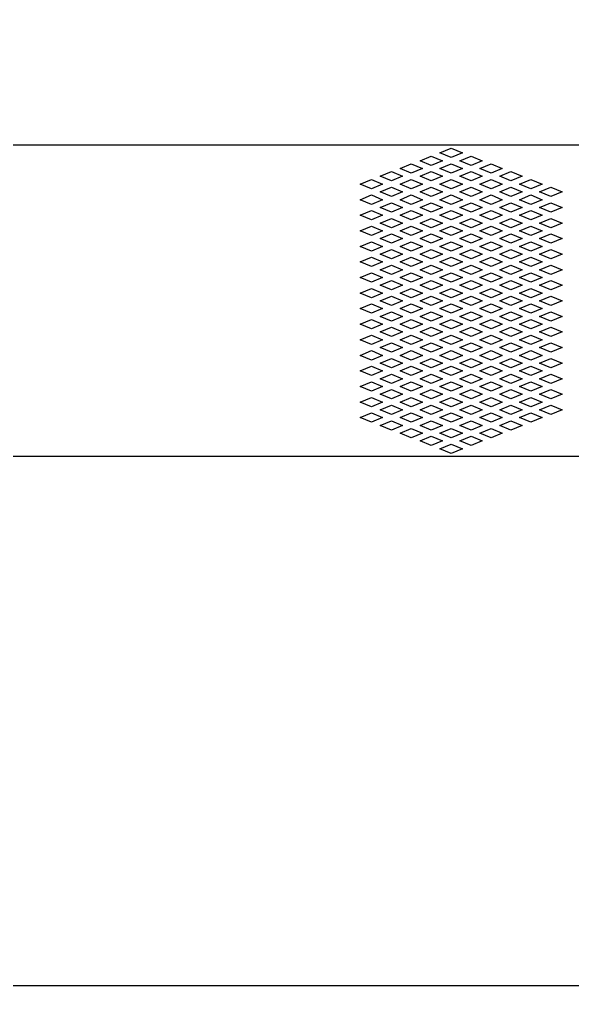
# Model space of a CAD drawing. Header units: inches. Extents: x -271009 to 5700, y -37000 to 38138.
# Drawn here: x -119430 to -117629, y 8628 to 11828 of the extents above; entities that cross this region are included whole.
import ezdxf

# ---------------------------------------------------------------- set-up
doc = ezdxf.new("R2010")
doc.units = ezdxf.units.IN
doc.header["$MEASUREMENT"] = 0

msp = doc.modelspace()

# ---------------------------------------------------------------- linework, layer by layer
for p, q in [((-116714.9, 11418.8), (-119671.3, 11418.8)), ((-118060.3, 11393.4), (-118023.8, 11408.6)), ((-118023.8, 11408.6), (-117987.2, 11393.4)), ((-118125.3, 11368), (-118088.7, 11383.2)), ((-118088.7, 11352.8), (-118125.3, 11368)), ((-118088.7, 11383.2), (-118052.2, 11368)), ((-118052.2, 11368), (-118088.7, 11352.8)), ((-118023.8, 11378.2), (-118060.3, 11393.4)), ((-117987.2, 11393.4), (-118023.8, 11378.2)), ((-117995.4, 11368), (-117958.8, 11383.2)), ((-117958.8, 11352.8), (-117995.4, 11368)), ((-117958.8, 11383.2), (-117922.3, 11368)), ((-117922.3, 11368), (-117958.8, 11352.8)), ((-118255.2, 11317.3), (-118218.7, 11332.5)), ((-118218.7, 11332.5), (-118182.1, 11317.3)), ((-118190.2, 11342.6), (-118153.7, 11357.9)), ((-118153.7, 11327.4), (-118190.2, 11342.6)), ((-118153.7, 11357.9), (-118117.2, 11342.6)), ((-118117.2, 11342.6), (-118153.7, 11327.4)), ((-118125.3, 11317.3), (-118088.7, 11332.5)), ((-118088.7, 11332.5), (-118052.2, 11317.3)), ((-118060.3, 11342.6), (-118023.8, 11357.9)), ((-118023.8, 11327.4), (-118060.3, 11342.6)), ((-118023.8, 11357.9), (-117987.2, 11342.6)), ((-117987.2, 11342.6), (-118023.8, 11327.4)), ((-117995.4, 11317.3), (-117958.8, 11332.5)), ((-117958.8, 11332.5), (-117922.3, 11317.3)), ((-117930.4, 11342.6), (-117893.9, 11357.9)), ((-117893.9, 11327.4), (-117930.4, 11342.6)), ((-117893.9, 11357.9), (-117857.3, 11342.6)), ((-117857.3, 11342.6), (-117893.9, 11327.4)), ((-117865.4, 11317.3), (-117828.9, 11332.5)), ((-117828.9, 11332.5), (-117792.4, 11317.3)), ((-118320.2, 11291.9), (-118283.6, 11307.1)), ((-118283.6, 11307.1), (-118247.1, 11291.9)), ((-118218.7, 11302), (-118255.2, 11317.3)), ((-118182.1, 11317.3), (-118218.7, 11302)), ((-118190.2, 11291.9), (-118153.7, 11307.1)), ((-118153.7, 11307.1), (-118117.2, 11291.9)), ((-118088.7, 11302), (-118125.3, 11317.3)), ((-118052.2, 11317.3), (-118088.7, 11302)), ((-118060.3, 11291.9), (-118023.8, 11307.1)), ((-118023.8, 11307.1), (-117987.2, 11291.9)), ((-117958.8, 11302), (-117995.4, 11317.3)), ((-117922.3, 11317.3), (-117958.8, 11302)), ((-117930.4, 11291.9), (-117893.9, 11307.1)), ((-117893.9, 11307.1), (-117857.3, 11291.9)), ((-117828.9, 11302), (-117865.4, 11317.3)), ((-117792.4, 11317.3), (-117828.9, 11302)), ((-117800.5, 11291.9), (-117763.9, 11307.1)), ((-117763.9, 11307.1), (-117727.4, 11291.9)), ((-118283.6, 11276.7), (-118320.2, 11291.9)), ((-118247.1, 11291.9), (-118283.6, 11276.7)), ((-118255.2, 11266.5), (-118218.7, 11281.7)), ((-118218.7, 11251.3), (-118255.2, 11266.5)), ((-118218.7, 11281.7), (-118182.1, 11266.5)), ((-118182.1, 11266.5), (-118218.7, 11251.3)), ((-118153.7, 11276.7), (-118190.2, 11291.9)), ((-118117.2, 11291.9), (-118153.7, 11276.7)), ((-118125.3, 11266.5), (-118088.7, 11281.7)), ((-118088.7, 11251.3), (-118125.3, 11266.5)), ((-118088.7, 11281.7), (-118052.2, 11266.5)), ((-118052.2, 11266.5), (-118088.7, 11251.3)), ((-118023.8, 11276.7), (-118060.3, 11291.9)), ((-117987.2, 11291.9), (-118023.8, 11276.7)), ((-117995.4, 11266.5), (-117958.8, 11281.7)), ((-117958.8, 11251.3), (-117995.4, 11266.5)), ((-117958.8, 11281.7), (-117922.3, 11266.5)), ((-117922.3, 11266.5), (-117958.8, 11251.3)), ((-117893.9, 11276.7), (-117930.4, 11291.9)), ((-117857.3, 11291.9), (-117893.9, 11276.7)), ((-117865.4, 11266.5), (-117828.9, 11281.7)), ((-117828.9, 11251.3), (-117865.4, 11266.5)), ((-117828.9, 11281.7), (-117792.4, 11266.5)), ((-117792.4, 11266.5), (-117828.9, 11251.3)), ((-117763.9, 11276.7), (-117800.5, 11291.9)), ((-117727.4, 11291.9), (-117763.9, 11276.7)), ((-117735.5, 11266.5), (-117699, 11281.7)), ((-117699, 11251.3), (-117735.5, 11266.5)), ((-117699, 11281.7), (-117662.4, 11266.5)), ((-117662.4, 11266.5), (-117699, 11251.3)), ((-118320.2, 11241.1), (-118283.6, 11256.4)), ((-118283.6, 11225.9), (-118320.2, 11241.1)), ((-118283.6, 11256.4), (-118247.1, 11241.1)), ((-118247.1, 11241.1), (-118283.6, 11225.9)), ((-118190.2, 11241.1), (-118153.7, 11256.4)), ((-118153.7, 11225.9), (-118190.2, 11241.1)), ((-118153.7, 11256.4), (-118117.2, 11241.1)), ((-118117.2, 11241.1), (-118153.7, 11225.9)), ((-118060.3, 11241.1), (-118023.8, 11256.4)), ((-118023.8, 11225.9), (-118060.3, 11241.1)), ((-118023.8, 11256.4), (-117987.2, 11241.1)), ((-117987.2, 11241.1), (-118023.8, 11225.9)), ((-117930.4, 11241.1), (-117893.9, 11256.4)), ((-117893.9, 11225.9), (-117930.4, 11241.1)), ((-117893.9, 11256.4), (-117857.3, 11241.1)), ((-117857.3, 11241.1), (-117893.9, 11225.9)), ((-117800.5, 11241.1), (-117763.9, 11256.4)), ((-117763.9, 11225.9), (-117800.5, 11241.1)), ((-117763.9, 11256.4), (-117727.4, 11241.1)), ((-117727.4, 11241.1), (-117763.9, 11225.9)), ((-118320.2, 11190.4), (-118283.6, 11205.6)), ((-118283.6, 11205.6), (-118247.1, 11190.4)), ((-118255.2, 11215.8), (-118218.7, 11231)), ((-118218.7, 11200.5), (-118255.2, 11215.8)), ((-118218.7, 11231), (-118182.1, 11215.8)), ((-118182.1, 11215.8), (-118218.7, 11200.5)), ((-118190.2, 11190.4), (-118153.7, 11205.6)), ((-118153.7, 11205.6), (-118117.2, 11190.4)), ((-118125.3, 11215.8), (-118088.7, 11231)), ((-118088.7, 11200.5), (-118125.3, 11215.8)), ((-118088.7, 11231), (-118052.2, 11215.8)), ((-118052.2, 11215.8), (-118088.7, 11200.5)), ((-118060.3, 11190.4), (-118023.8, 11205.6)), ((-118023.8, 11205.6), (-117987.2, 11190.4)), ((-117995.4, 11215.8), (-117958.8, 11231)), ((-117958.8, 11200.5), (-117995.4, 11215.8)), ((-117958.8, 11231), (-117922.3, 11215.8)), ((-117922.3, 11215.8), (-117958.8, 11200.5)), ((-117930.4, 11190.4), (-117893.9, 11205.6)), ((-117893.9, 11205.6), (-117857.3, 11190.4)), ((-117865.4, 11215.8), (-117828.9, 11231)), ((-117828.9, 11200.5), (-117865.4, 11215.8)), ((-117828.9, 11231), (-117792.4, 11215.8)), ((-117792.4, 11215.8), (-117828.9, 11200.5)), ((-117800.5, 11190.4), (-117763.9, 11205.6)), ((-117763.9, 11205.6), (-117727.4, 11190.4)), ((-117735.5, 11215.8), (-117699, 11231)), ((-117699, 11200.5), (-117735.5, 11215.8)), ((-117699, 11231), (-117662.4, 11215.8)), ((-117662.4, 11215.8), (-117699, 11200.5)), ((-118283.6, 11175.2), (-118320.2, 11190.4)), ((-118247.1, 11190.4), (-118283.6, 11175.2)), ((-118255.2, 11165), (-118218.7, 11180.2)), ((-118218.7, 11180.2), (-118182.1, 11165)), ((-118153.7, 11175.2), (-118190.2, 11190.4)), ((-118117.2, 11190.4), (-118153.7, 11175.2)), ((-118125.3, 11165), (-118088.7, 11180.2)), ((-118088.7, 11180.2), (-118052.2, 11165)), ((-118023.8, 11175.2), (-118060.3, 11190.4)), ((-117987.2, 11190.4), (-118023.8, 11175.2)), ((-117995.4, 11165), (-117958.8, 11180.2)), ((-117958.8, 11180.2), (-117922.3, 11165)), ((-117893.9, 11175.2), (-117930.4, 11190.4)), ((-117857.3, 11190.4), (-117893.9, 11175.2)), ((-117865.4, 11165), (-117828.9, 11180.2)), ((-117828.9, 11180.2), (-117792.4, 11165)), ((-117763.9, 11175.2), (-117800.5, 11190.4)), ((-117727.4, 11190.4), (-117763.9, 11175.2)), ((-117735.5, 11165), (-117699, 11180.2)), ((-117699, 11180.2), (-117662.4, 11165)), ((-118320.2, 11139.6), (-118283.6, 11154.9)), ((-118283.6, 11124.4), (-118320.2, 11139.6)), ((-118283.6, 11154.9), (-118247.1, 11139.6)), ((-118247.1, 11139.6), (-118283.6, 11124.4)), ((-118218.7, 11149.8), (-118255.2, 11165)), ((-118182.1, 11165), (-118218.7, 11149.8)), ((-118190.2, 11139.6), (-118153.7, 11154.9)), ((-118153.7, 11124.4), (-118190.2, 11139.6)), ((-118153.7, 11154.9), (-118117.2, 11139.6)), ((-118117.2, 11139.6), (-118153.7, 11124.4)), ((-118088.7, 11149.8), (-118125.3, 11165)), ((-118052.2, 11165), (-118088.7, 11149.8)), ((-118060.3, 11139.6), (-118023.8, 11154.9)), ((-118023.8, 11124.4), (-118060.3, 11139.6)), ((-118023.8, 11154.9), (-117987.2, 11139.6)), ((-117987.2, 11139.6), (-118023.8, 11124.4)), ((-117958.8, 11149.8), (-117995.4, 11165)), ((-117922.3, 11165), (-117958.8, 11149.8)), ((-117930.4, 11139.6), (-117893.9, 11154.9)), ((-117893.9, 11124.4), (-117930.4, 11139.6)), ((-117893.9, 11154.9), (-117857.3, 11139.6)), ((-117857.3, 11139.6), (-117893.9, 11124.4)), ((-117828.9, 11149.8), (-117865.4, 11165)), ((-117792.4, 11165), (-117828.9, 11149.8)), ((-117800.5, 11139.6), (-117763.9, 11154.9)), ((-117763.9, 11124.4), (-117800.5, 11139.6)), ((-117763.9, 11154.9), (-117727.4, 11139.6)), ((-117727.4, 11139.6), (-117763.9, 11124.4)), ((-117699, 11149.8), (-117735.5, 11165)), ((-117662.4, 11165), (-117699, 11149.8)), ((-118255.2, 11114.3), (-118218.7, 11129.5)), ((-118218.7, 11099), (-118255.2, 11114.3)), ((-118218.7, 11129.5), (-118182.1, 11114.3)), ((-118182.1, 11114.3), (-118218.7, 11099)), ((-118125.3, 11114.3), (-118088.7, 11129.5)), ((-118088.7, 11099), (-118125.3, 11114.3)), ((-118088.7, 11129.5), (-118052.2, 11114.3)), ((-118052.2, 11114.3), (-118088.7, 11099)), ((-117995.4, 11114.3), (-117958.8, 11129.5)), ((-117958.8, 11099), (-117995.4, 11114.3)), ((-117958.8, 11129.5), (-117922.3, 11114.3)), ((-117922.3, 11114.3), (-117958.8, 11099)), ((-117865.4, 11114.3), (-117828.9, 11129.5)), ((-117828.9, 11099), (-117865.4, 11114.3)), ((-117828.9, 11129.5), (-117792.4, 11114.3)), ((-117792.4, 11114.3), (-117828.9, 11099)), ((-117735.5, 11114.3), (-117699, 11129.5)), ((-117699, 11099), (-117735.5, 11114.3)), ((-117699, 11129.5), (-117662.4, 11114.3)), ((-117662.4, 11114.3), (-117699, 11099)), ((-118320.2, 11088.9), (-118283.6, 11104.1)), ((-118283.6, 11073.7), (-118320.2, 11088.9)), ((-118283.6, 11104.1), (-118247.1, 11088.9)), ((-118247.1, 11088.9), (-118283.6, 11073.7)), ((-118255.2, 11063.5), (-118218.7, 11078.7)), ((-118218.7, 11078.7), (-118182.1, 11063.5)), ((-118190.2, 11088.9), (-118153.7, 11104.1)), ((-118153.7, 11073.7), (-118190.2, 11088.9)), ((-118153.7, 11104.1), (-118117.2, 11088.9)), ((-118117.2, 11088.9), (-118153.7, 11073.7)), ((-118125.3, 11063.5), (-118088.7, 11078.7)), ((-118088.7, 11078.7), (-118052.2, 11063.5)), ((-118060.3, 11088.9), (-118023.8, 11104.1)), ((-118023.8, 11073.7), (-118060.3, 11088.9)), ((-118023.8, 11104.1), (-117987.2, 11088.9)), ((-117987.2, 11088.9), (-118023.8, 11073.7)), ((-117995.4, 11063.5), (-117958.8, 11078.7)), ((-117958.8, 11078.7), (-117922.3, 11063.5)), ((-117930.4, 11088.9), (-117893.9, 11104.1)), ((-117893.9, 11073.7), (-117930.4, 11088.9)), ((-117893.9, 11104.1), (-117857.3, 11088.9)), ((-117857.3, 11088.9), (-117893.9, 11073.7)), ((-117865.4, 11063.5), (-117828.9, 11078.7)), ((-117828.9, 11078.7), (-117792.4, 11063.5)), ((-117800.5, 11088.9), (-117763.9, 11104.1)), ((-117763.9, 11073.7), (-117800.5, 11088.9)), ((-117763.9, 11104.1), (-117727.4, 11088.9)), ((-117727.4, 11088.9), (-117763.9, 11073.7)), ((-117735.5, 11063.5), (-117699, 11078.7)), ((-117699, 11078.7), (-117662.4, 11063.5)), ((-118320.2, 11038.1), (-118283.6, 11053.4)), ((-118283.6, 11053.4), (-118247.1, 11038.1)), ((-118218.7, 11048.3), (-118255.2, 11063.5)), ((-118182.1, 11063.5), (-118218.7, 11048.3)), ((-118190.2, 11038.1), (-118153.7, 11053.4)), ((-118153.7, 11053.4), (-118117.2, 11038.1)), ((-118088.7, 11048.3), (-118125.3, 11063.5)), ((-118052.2, 11063.5), (-118088.7, 11048.3)), ((-118060.3, 11038.1), (-118023.8, 11053.4)), ((-118023.8, 11053.4), (-117987.2, 11038.1)), ((-117958.8, 11048.3), (-117995.4, 11063.5)), ((-117922.3, 11063.5), (-117958.8, 11048.3)), ((-117930.4, 11038.1), (-117893.9, 11053.4)), ((-117893.9, 11053.4), (-117857.3, 11038.1)), ((-117828.9, 11048.3), (-117865.4, 11063.5)), ((-117792.4, 11063.5), (-117828.9, 11048.3)), ((-117800.5, 11038.1), (-117763.9, 11053.4)), ((-117763.9, 11053.4), (-117727.4, 11038.1)), ((-117699, 11048.3), (-117735.5, 11063.5)), ((-117662.4, 11063.5), (-117699, 11048.3)), ((-118283.6, 11022.9), (-118320.2, 11038.1)), ((-118247.1, 11038.1), (-118283.6, 11022.9)), ((-118255.2, 11012.8), (-118218.7, 11028)), ((-118218.7, 10997.5), (-118255.2, 11012.8)), ((-118218.7, 11028), (-118182.1, 11012.8)), ((-118182.1, 11012.8), (-118218.7, 10997.5)), ((-118153.7, 11022.9), (-118190.2, 11038.1)), ((-118117.2, 11038.1), (-118153.7, 11022.9)), ((-118125.3, 11012.8), (-118088.7, 11028)), ((-118088.7, 10997.5), (-118125.3, 11012.8)), ((-118088.7, 11028), (-118052.2, 11012.8)), ((-118052.2, 11012.8), (-118088.7, 10997.5)), ((-118023.8, 11022.9), (-118060.3, 11038.1)), ((-117987.2, 11038.1), (-118023.8, 11022.9)), ((-117995.4, 11012.8), (-117958.8, 11028)), ((-117958.8, 10997.5), (-117995.4, 11012.8)), ((-117958.8, 11028), (-117922.3, 11012.8)), ((-117922.3, 11012.8), (-117958.8, 10997.5)), ((-117893.9, 11022.9), (-117930.4, 11038.1)), ((-117857.3, 11038.1), (-117893.9, 11022.9)), ((-117865.4, 11012.8), (-117828.9, 11028)), ((-117828.9, 10997.5), (-117865.4, 11012.8)), ((-117828.9, 11028), (-117792.4, 11012.8)), ((-117792.4, 11012.8), (-117828.9, 10997.5)), ((-117763.9, 11022.9), (-117800.5, 11038.1)), ((-117727.4, 11038.1), (-117763.9, 11022.9)), ((-117735.5, 11012.8), (-117699, 11028)), ((-117699, 10997.5), (-117735.5, 11012.8)), ((-117699, 11028), (-117662.4, 11012.8)), ((-117662.4, 11012.8), (-117699, 10997.5)), ((-118320.2, 10987.4), (-118283.6, 11002.6)), ((-118283.6, 10972.2), (-118320.2, 10987.4)), ((-118283.6, 11002.6), (-118247.1, 10987.4)), ((-118247.1, 10987.4), (-118283.6, 10972.2)), ((-118190.2, 10987.4), (-118153.7, 11002.6)), ((-118153.7, 10972.2), (-118190.2, 10987.4)), ((-118153.7, 11002.6), (-118117.2, 10987.4)), ((-118117.2, 10987.4), (-118153.7, 10972.2)), ((-118060.3, 10987.4), (-118023.8, 11002.6)), ((-118023.8, 10972.2), (-118060.3, 10987.4)), ((-118023.8, 11002.6), (-117987.2, 10987.4)), ((-117987.2, 10987.4), (-118023.8, 10972.2)), ((-117930.4, 10987.4), (-117893.9, 11002.6)), ((-117893.9, 10972.2), (-117930.4, 10987.4)), ((-117893.9, 11002.6), (-117857.3, 10987.4)), ((-117857.3, 10987.4), (-117893.9, 10972.2)), ((-117800.5, 10987.4), (-117763.9, 11002.6)), ((-117763.9, 10972.2), (-117800.5, 10987.4)), ((-117763.9, 11002.6), (-117727.4, 10987.4)), ((-117727.4, 10987.4), (-117763.9, 10972.2)), ((-118320.2, 10936.6), (-118283.6, 10951.9)), ((-118283.6, 10951.9), (-118247.1, 10936.6)), ((-118255.2, 10962), (-118218.7, 10977.2)), ((-118218.7, 10946.8), (-118255.2, 10962)), ((-118218.7, 10977.2), (-118182.1, 10962)), ((-118182.1, 10962), (-118218.7, 10946.8)), ((-118190.2, 10936.6), (-118153.7, 10951.9)), ((-118153.7, 10951.9), (-118117.2, 10936.6)), ((-118125.3, 10962), (-118088.7, 10977.2)), ((-118088.7, 10946.8), (-118125.3, 10962)), ((-118088.7, 10977.2), (-118052.2, 10962)), ((-118052.2, 10962), (-118088.7, 10946.8)), ((-118060.3, 10936.6), (-118023.8, 10951.9)), ((-118023.8, 10951.9), (-117987.2, 10936.6)), ((-117995.4, 10962), (-117958.8, 10977.2)), ((-117958.8, 10946.8), (-117995.4, 10962)), ((-117958.8, 10977.2), (-117922.3, 10962)), ((-117922.3, 10962), (-117958.8, 10946.8)), ((-117930.4, 10936.6), (-117893.9, 10951.9)), ((-117893.9, 10951.9), (-117857.3, 10936.6)), ((-117865.4, 10962), (-117828.9, 10977.2)), ((-117828.9, 10946.8), (-117865.4, 10962)), ((-117828.9, 10977.2), (-117792.4, 10962)), ((-117792.4, 10962), (-117828.9, 10946.8)), ((-117800.5, 10936.6), (-117763.9, 10951.9)), ((-117763.9, 10951.9), (-117727.4, 10936.6)), ((-117735.5, 10962), (-117699, 10977.2)), ((-117699, 10946.8), (-117735.5, 10962)), ((-117699, 10977.2), (-117662.4, 10962)), ((-117662.4, 10962), (-117699, 10946.8)), ((-118283.6, 10921.4), (-118320.2, 10936.6)), ((-118247.1, 10936.6), (-118283.6, 10921.4)), ((-118255.2, 10911.3), (-118218.7, 10926.5)), ((-118218.7, 10926.5), (-118182.1, 10911.3)), ((-118153.7, 10921.4), (-118190.2, 10936.6)), ((-118117.2, 10936.6), (-118153.7, 10921.4)), ((-118125.3, 10911.3), (-118088.7, 10926.5)), ((-118088.7, 10926.5), (-118052.2, 10911.3)), ((-118023.8, 10921.4), (-118060.3, 10936.6)), ((-117987.2, 10936.6), (-118023.8, 10921.4)), ((-117995.4, 10911.3), (-117958.8, 10926.5)), ((-117958.8, 10926.5), (-117922.3, 10911.3)), ((-117893.9, 10921.4), (-117930.4, 10936.6)), ((-117857.3, 10936.6), (-117893.9, 10921.4)), ((-117865.4, 10911.3), (-117828.9, 10926.5)), ((-117828.9, 10926.5), (-117792.4, 10911.3)), ((-117763.9, 10921.4), (-117800.5, 10936.6)), ((-117727.4, 10936.6), (-117763.9, 10921.4)), ((-117735.5, 10911.3), (-117699, 10926.5)), ((-117699, 10926.5), (-117662.4, 10911.3)), ((-118320.2, 10885.9), (-118283.6, 10901.1)), ((-118283.6, 10870.7), (-118320.2, 10885.9)), ((-118283.6, 10901.1), (-118247.1, 10885.9)), ((-118247.1, 10885.9), (-118283.6, 10870.7)), ((-118218.7, 10896), (-118255.2, 10911.3)), ((-118182.1, 10911.3), (-118218.7, 10896)), ((-118190.2, 10885.9), (-118153.7, 10901.1)), ((-118153.7, 10870.7), (-118190.2, 10885.9)), ((-118153.7, 10901.1), (-118117.2, 10885.9)), ((-118117.2, 10885.9), (-118153.7, 10870.7)), ((-118088.7, 10896), (-118125.3, 10911.3)), ((-118052.2, 10911.3), (-118088.7, 10896)), ((-118060.3, 10885.9), (-118023.8, 10901.1)), ((-118023.8, 10870.7), (-118060.3, 10885.9)), ((-118023.8, 10901.1), (-117987.2, 10885.9)), ((-117987.2, 10885.9), (-118023.8, 10870.7)), ((-117958.8, 10896), (-117995.4, 10911.3)), ((-117922.3, 10911.3), (-117958.8, 10896)), ((-117930.4, 10885.9), (-117893.9, 10901.1)), ((-117893.9, 10870.7), (-117930.4, 10885.9)), ((-117893.9, 10901.1), (-117857.3, 10885.9)), ((-117857.3, 10885.9), (-117893.9, 10870.7)), ((-117828.9, 10896), (-117865.4, 10911.3)), ((-117792.4, 10911.3), (-117828.9, 10896)), ((-117800.5, 10885.9), (-117763.9, 10901.1)), ((-117763.9, 10870.7), (-117800.5, 10885.9)), ((-117763.9, 10901.1), (-117727.4, 10885.9)), ((-117727.4, 10885.9), (-117763.9, 10870.7)), ((-117699, 10896), (-117735.5, 10911.3)), ((-117662.4, 10911.3), (-117699, 10896)), ((-118320.2, 10835.1), (-118283.6, 10850.4)), ((-118283.6, 10850.4), (-118247.1, 10835.1)), ((-118255.2, 10860.5), (-118218.7, 10875.7)), ((-118218.7, 10845.3), (-118255.2, 10860.5)), ((-118218.7, 10875.7), (-118182.1, 10860.5)), ((-118182.1, 10860.5), (-118218.7, 10845.3)), ((-118190.2, 10835.1), (-118153.7, 10850.4)), ((-118153.7, 10850.4), (-118117.2, 10835.1)), ((-118125.3, 10860.5), (-118088.7, 10875.7)), ((-118088.7, 10845.3), (-118125.3, 10860.5)), ((-118088.7, 10875.7), (-118052.2, 10860.5)), ((-118052.2, 10860.5), (-118088.7, 10845.3)), ((-118060.3, 10835.1), (-118023.8, 10850.4)), ((-118023.8, 10850.4), (-117987.2, 10835.1)), ((-117995.4, 10860.5), (-117958.8, 10875.7)), ((-117958.8, 10845.3), (-117995.4, 10860.5)), ((-117958.8, 10875.7), (-117922.3, 10860.5)), ((-117922.3, 10860.5), (-117958.8, 10845.3)), ((-117930.4, 10835.1), (-117893.9, 10850.4)), ((-117893.9, 10850.4), (-117857.3, 10835.1)), ((-117865.4, 10860.5), (-117828.9, 10875.7)), ((-117828.9, 10845.3), (-117865.4, 10860.5)), ((-117828.9, 10875.7), (-117792.4, 10860.5)), ((-117792.4, 10860.5), (-117828.9, 10845.3)), ((-117800.5, 10835.1), (-117763.9, 10850.4)), ((-117763.9, 10850.4), (-117727.4, 10835.1)), ((-117735.5, 10860.5), (-117699, 10875.7)), ((-117699, 10845.3), (-117735.5, 10860.5)), ((-117699, 10875.7), (-117662.4, 10860.5)), ((-117662.4, 10860.5), (-117699, 10845.3)), ((-118283.6, 10819.9), (-118320.2, 10835.1)), ((-118247.1, 10835.1), (-118283.6, 10819.9)), ((-118255.2, 10809.8), (-118218.7, 10825)), ((-118218.7, 10825), (-118182.1, 10809.8)), ((-118153.7, 10819.9), (-118190.2, 10835.1)), ((-118117.2, 10835.1), (-118153.7, 10819.9)), ((-118125.3, 10809.8), (-118088.7, 10825)), ((-118088.7, 10825), (-118052.2, 10809.8)), ((-118023.8, 10819.9), (-118060.3, 10835.1)), ((-117987.2, 10835.1), (-118023.8, 10819.9)), ((-117995.4, 10809.8), (-117958.8, 10825)), ((-117958.8, 10825), (-117922.3, 10809.8)), ((-117893.9, 10819.9), (-117930.4, 10835.1)), ((-117857.3, 10835.1), (-117893.9, 10819.9)), ((-117865.4, 10809.8), (-117828.9, 10825)), ((-117828.9, 10825), (-117792.4, 10809.8)), ((-117763.9, 10819.9), (-117800.5, 10835.1)), ((-117727.4, 10835.1), (-117763.9, 10819.9)), ((-117735.5, 10809.8), (-117699, 10825)), ((-117699, 10825), (-117662.4, 10809.8)), ((-118320.2, 10784.4), (-118283.6, 10799.6)), ((-118283.6, 10799.6), (-118247.1, 10784.4)), ((-118218.7, 10794.5), (-118255.2, 10809.8)), ((-118182.1, 10809.8), (-118218.7, 10794.5)), ((-118190.2, 10784.4), (-118153.7, 10799.6)), ((-118153.7, 10799.6), (-118117.2, 10784.4)), ((-118088.7, 10794.5), (-118125.3, 10809.8)), ((-118052.2, 10809.8), (-118088.7, 10794.5)), ((-118060.3, 10784.4), (-118023.8, 10799.6)), ((-118023.8, 10799.6), (-117987.2, 10784.4)), ((-117958.8, 10794.5), (-117995.4, 10809.8)), ((-117922.3, 10809.8), (-117958.8, 10794.5)), ((-117930.4, 10784.4), (-117893.9, 10799.6)), ((-117893.9, 10799.6), (-117857.3, 10784.4)), ((-117828.9, 10794.5), (-117865.4, 10809.8)), ((-117792.4, 10809.8), (-117828.9, 10794.5)), ((-117800.5, 10784.4), (-117763.9, 10799.6)), ((-117763.9, 10799.6), (-117727.4, 10784.4)), ((-117699, 10794.5), (-117735.5, 10809.8)), ((-117662.4, 10809.8), (-117699, 10794.5)), ((-118283.6, 10769.2), (-118320.2, 10784.4)), ((-118247.1, 10784.4), (-118283.6, 10769.2)), ((-118255.2, 10759), (-118218.7, 10774.2)), ((-118218.7, 10743.8), (-118255.2, 10759)), ((-118218.7, 10774.2), (-118182.1, 10759)), ((-118182.1, 10759), (-118218.7, 10743.8)), ((-118153.7, 10769.2), (-118190.2, 10784.4)), ((-118117.2, 10784.4), (-118153.7, 10769.2)), ((-118125.3, 10759), (-118088.7, 10774.2)), ((-118088.7, 10743.8), (-118125.3, 10759)), ((-118088.7, 10774.2), (-118052.2, 10759)), ((-118052.2, 10759), (-118088.7, 10743.8)), ((-118023.8, 10769.2), (-118060.3, 10784.4)), ((-117987.2, 10784.4), (-118023.8, 10769.2)), ((-117995.4, 10759), (-117958.8, 10774.2)), ((-117958.8, 10743.8), (-117995.4, 10759)), ((-117958.8, 10774.2), (-117922.3, 10759)), ((-117922.3, 10759), (-117958.8, 10743.8)), ((-117893.9, 10769.2), (-117930.4, 10784.4)), ((-117857.3, 10784.4), (-117893.9, 10769.2)), ((-117865.4, 10759), (-117828.9, 10774.2)), ((-117828.9, 10743.8), (-117865.4, 10759)), ((-117828.9, 10774.2), (-117792.4, 10759)), ((-117792.4, 10759), (-117828.9, 10743.8)), ((-117763.9, 10769.2), (-117800.5, 10784.4)), ((-117727.4, 10784.4), (-117763.9, 10769.2)), ((-117735.5, 10759), (-117699, 10774.2)), ((-117699, 10743.8), (-117735.5, 10759)), ((-117699, 10774.2), (-117662.4, 10759)), ((-117662.4, 10759), (-117699, 10743.8)), ((-118320.2, 10733.6), (-118283.6, 10748.9)), ((-118283.6, 10718.4), (-118320.2, 10733.6)), ((-118283.6, 10748.9), (-118247.1, 10733.6)), ((-118247.1, 10733.6), (-118283.6, 10718.4)), ((-118255.2, 10708.3), (-118218.7, 10723.5)), ((-118218.7, 10723.5), (-118182.1, 10708.3)), ((-118190.2, 10733.6), (-118153.7, 10748.9)), ((-118153.7, 10718.4), (-118190.2, 10733.6)), ((-118153.7, 10748.9), (-118117.2, 10733.6)), ((-118117.2, 10733.6), (-118153.7, 10718.4)), ((-118125.3, 10708.3), (-118088.7, 10723.5)), ((-118088.7, 10723.5), (-118052.2, 10708.3)), ((-118060.3, 10733.6), (-118023.8, 10748.9)), ((-118023.8, 10718.4), (-118060.3, 10733.6)), ((-118023.8, 10748.9), (-117987.2, 10733.6)), ((-117987.2, 10733.6), (-118023.8, 10718.4)), ((-117995.4, 10708.3), (-117958.8, 10723.5)), ((-117958.8, 10723.5), (-117922.3, 10708.3)), ((-117930.4, 10733.6), (-117893.9, 10748.9)), ((-117893.9, 10718.4), (-117930.4, 10733.6)), ((-117893.9, 10748.9), (-117857.3, 10733.6)), ((-117857.3, 10733.6), (-117893.9, 10718.4)), ((-117865.4, 10708.3), (-117828.9, 10723.5)), ((-117828.9, 10723.5), (-117792.4, 10708.3)), ((-117800.5, 10733.6), (-117763.9, 10748.9)), ((-117763.9, 10718.4), (-117800.5, 10733.6)), ((-117763.9, 10748.9), (-117727.4, 10733.6)), ((-117727.4, 10733.6), (-117763.9, 10718.4)), ((-117735.5, 10708.3), (-117699, 10723.5)), ((-117699, 10723.5), (-117662.4, 10708.3)), ((-118320.2, 10682.9), (-118283.6, 10698.1)), ((-118283.6, 10698.1), (-118247.1, 10682.9)), ((-118218.7, 10693), (-118255.2, 10708.3)), ((-118182.1, 10708.3), (-118218.7, 10693)), ((-118190.2, 10682.9), (-118153.7, 10698.1)), ((-118153.7, 10698.1), (-118117.2, 10682.9)), ((-118088.7, 10693), (-118125.3, 10708.3)), ((-118052.2, 10708.3), (-118088.7, 10693)), ((-118060.3, 10682.9), (-118023.8, 10698.1)), ((-118023.8, 10698.1), (-117987.2, 10682.9)), ((-117958.8, 10693), (-117995.4, 10708.3)), ((-117922.3, 10708.3), (-117958.8, 10693)), ((-117930.4, 10682.9), (-117893.9, 10698.1)), ((-117893.9, 10698.1), (-117857.3, 10682.9)), ((-117828.9, 10693), (-117865.4, 10708.3)), ((-117792.4, 10708.3), (-117828.9, 10693)), ((-117800.5, 10682.9), (-117763.9, 10698.1)), ((-117763.9, 10698.1), (-117727.4, 10682.9)), ((-117699, 10693), (-117735.5, 10708.3)), ((-117662.4, 10708.3), (-117699, 10693)), ((-118283.6, 10667.7), (-118320.2, 10682.9)), ((-118247.1, 10682.9), (-118283.6, 10667.7)), ((-118255.2, 10657.5), (-118218.7, 10672.7)), ((-118218.7, 10672.7), (-118182.1, 10657.5)), ((-118153.7, 10667.7), (-118190.2, 10682.9)), ((-118117.2, 10682.9), (-118153.7, 10667.7)), ((-118125.3, 10657.5), (-118088.7, 10672.7)), ((-118088.7, 10672.7), (-118052.2, 10657.5)), ((-118023.8, 10667.7), (-118060.3, 10682.9)), ((-117987.2, 10682.9), (-118023.8, 10667.7)), ((-117995.4, 10657.5), (-117958.8, 10672.7)), ((-117958.8, 10672.7), (-117922.3, 10657.5)), ((-117893.9, 10667.7), (-117930.4, 10682.9)), ((-117857.3, 10682.9), (-117893.9, 10667.7)), ((-117865.4, 10657.5), (-117828.9, 10672.7)), ((-117828.9, 10672.7), (-117792.4, 10657.5)), ((-117763.9, 10667.7), (-117800.5, 10682.9)), ((-117727.4, 10682.9), (-117763.9, 10667.7)), ((-117735.5, 10657.5), (-117699, 10672.7)), ((-117699, 10672.7), (-117662.4, 10657.5)), ((-118320.2, 10632.1), (-118283.6, 10647.4)), ((-118283.6, 10616.9), (-118320.2, 10632.1)), ((-118283.6, 10647.4), (-118247.1, 10632.1)), ((-118247.1, 10632.1), (-118283.6, 10616.9)), ((-118218.7, 10642.3), (-118255.2, 10657.5)), ((-118182.1, 10657.5), (-118218.7, 10642.3)), ((-118190.2, 10632.1), (-118153.7, 10647.4)), ((-118153.7, 10616.9), (-118190.2, 10632.1)), ((-118153.7, 10647.4), (-118117.2, 10632.1)), ((-118117.2, 10632.1), (-118153.7, 10616.9)), ((-118088.7, 10642.3), (-118125.3, 10657.5)), ((-118052.2, 10657.5), (-118088.7, 10642.3)), ((-118060.3, 10632.1), (-118023.8, 10647.4)), ((-118023.8, 10616.9), (-118060.3, 10632.1)), ((-118023.8, 10647.4), (-117987.2, 10632.1)), ((-117987.2, 10632.1), (-118023.8, 10616.9)), ((-117958.8, 10642.3), (-117995.4, 10657.5)), ((-117922.3, 10657.5), (-117958.8, 10642.3)), ((-117930.4, 10632.1), (-117893.9, 10647.4)), ((-117893.9, 10616.9), (-117930.4, 10632.1)), ((-117893.9, 10647.4), (-117857.3, 10632.1)), ((-117857.3, 10632.1), (-117893.9, 10616.9)), ((-117828.9, 10642.3), (-117865.4, 10657.5)), ((-117792.4, 10657.5), (-117828.9, 10642.3)), ((-117800.5, 10632.1), (-117763.9, 10647.4)), ((-117763.9, 10616.9), (-117800.5, 10632.1)), ((-117763.9, 10647.4), (-117727.4, 10632.1)), ((-117727.4, 10632.1), (-117763.9, 10616.9)), ((-117699, 10642.3), (-117735.5, 10657.5)), ((-117662.4, 10657.5), (-117699, 10642.3)), ((-118320.2, 10581.4), (-118283.6, 10596.6)), ((-118283.6, 10596.6), (-118247.1, 10581.4)), ((-118255.2, 10606.8), (-118218.7, 10622)), ((-118218.7, 10591.5), (-118255.2, 10606.8)), ((-118218.7, 10622), (-118182.1, 10606.8)), ((-118182.1, 10606.8), (-118218.7, 10591.5)), ((-118190.2, 10581.4), (-118153.7, 10596.6)), ((-118153.7, 10596.6), (-118117.2, 10581.4)), ((-118125.3, 10606.8), (-118088.7, 10622)), ((-118088.7, 10591.5), (-118125.3, 10606.8)), ((-118088.7, 10622), (-118052.2, 10606.8)), ((-118052.2, 10606.8), (-118088.7, 10591.5)), ((-118060.3, 10581.4), (-118023.8, 10596.6)), ((-118023.8, 10596.6), (-117987.2, 10581.4)), ((-117995.4, 10606.8), (-117958.8, 10622)), ((-117958.8, 10591.5), (-117995.4, 10606.8)), ((-117958.8, 10622), (-117922.3, 10606.8)), ((-117922.3, 10606.8), (-117958.8, 10591.5)), ((-117930.4, 10581.4), (-117893.9, 10596.6)), ((-117893.9, 10596.6), (-117857.3, 10581.4)), ((-117865.4, 10606.8), (-117828.9, 10622)), ((-117828.9, 10591.5), (-117865.4, 10606.8)), ((-117828.9, 10622), (-117792.4, 10606.8)), ((-117792.4, 10606.8), (-117828.9, 10591.5)), ((-117800.5, 10581.4), (-117763.9, 10596.6)), ((-117763.9, 10596.6), (-117727.4, 10581.4)), ((-117735.5, 10606.8), (-117699, 10622)), ((-117699, 10591.5), (-117735.5, 10606.8)), ((-117699, 10622), (-117662.4, 10606.8)), ((-117662.4, 10606.8), (-117699, 10591.5)), ((-118283.6, 10566.2), (-118320.2, 10581.4)), ((-118247.1, 10581.4), (-118283.6, 10566.2)), ((-118255.2, 10556), (-118218.7, 10571.2)), ((-118218.7, 10571.2), (-118182.1, 10556)), ((-118153.7, 10566.2), (-118190.2, 10581.4)), ((-118117.2, 10581.4), (-118153.7, 10566.2)), ((-118125.3, 10556), (-118088.7, 10571.2)), ((-118088.7, 10571.2), (-118052.2, 10556)), ((-118023.8, 10566.2), (-118060.3, 10581.4)), ((-117987.2, 10581.4), (-118023.8, 10566.2)), ((-117995.4, 10556), (-117958.8, 10571.2)), ((-117958.8, 10571.2), (-117922.3, 10556)), ((-117893.9, 10566.2), (-117930.4, 10581.4)), ((-117857.3, 10581.4), (-117893.9, 10566.2)), ((-117865.4, 10556), (-117828.9, 10571.2)), ((-117828.9, 10571.2), (-117792.4, 10556)), ((-117763.9, 10566.2), (-117800.5, 10581.4)), ((-117727.4, 10581.4), (-117763.9, 10566.2)), ((-117735.5, 10556), (-117699, 10571.2)), ((-117699, 10571.2), (-117662.4, 10556)), ((-118320.2, 10530.6), (-118283.6, 10545.9)), ((-118283.6, 10515.4), (-118320.2, 10530.6)), ((-118283.6, 10545.9), (-118247.1, 10530.6)), ((-118247.1, 10530.6), (-118283.6, 10515.4)), ((-118218.7, 10540.8), (-118255.2, 10556)), ((-118182.1, 10556), (-118218.7, 10540.8)), ((-118190.2, 10530.6), (-118153.7, 10545.9)), ((-118153.7, 10515.4), (-118190.2, 10530.6)), ((-118153.7, 10545.9), (-118117.2, 10530.6)), ((-118117.2, 10530.6), (-118153.7, 10515.4)), ((-118088.7, 10540.8), (-118125.3, 10556)), ((-118052.2, 10556), (-118088.7, 10540.8)), ((-118060.3, 10530.6), (-118023.8, 10545.9)), ((-118023.8, 10515.4), (-118060.3, 10530.6)), ((-118023.8, 10545.9), (-117987.2, 10530.6)), ((-117987.2, 10530.6), (-118023.8, 10515.4)), ((-117958.8, 10540.8), (-117995.4, 10556)), ((-117922.3, 10556), (-117958.8, 10540.8)), ((-117930.4, 10530.6), (-117893.9, 10545.9)), ((-117893.9, 10515.4), (-117930.4, 10530.6)), ((-117893.9, 10545.9), (-117857.3, 10530.6)), ((-117857.3, 10530.6), (-117893.9, 10515.4)), ((-117828.9, 10540.8), (-117865.4, 10556)), ((-117792.4, 10556), (-117828.9, 10540.8)), ((-117800.5, 10530.6), (-117763.9, 10545.9)), ((-117763.9, 10515.4), (-117800.5, 10530.6)), ((-117763.9, 10545.9), (-117727.4, 10530.6)), ((-117727.4, 10530.6), (-117763.9, 10515.4)), ((-117699, 10540.8), (-117735.5, 10556)), ((-117662.4, 10556), (-117699, 10540.8)), ((-118255.2, 10505.3), (-118218.7, 10520.5)), ((-118218.7, 10490), (-118255.2, 10505.3)), ((-118218.7, 10520.5), (-118182.1, 10505.3)), ((-118182.1, 10505.3), (-118218.7, 10490)), ((-118125.3, 10505.3), (-118088.7, 10520.5)), ((-118088.7, 10490), (-118125.3, 10505.3)), ((-118088.7, 10520.5), (-118052.2, 10505.3)), ((-118052.2, 10505.3), (-118088.7, 10490)), ((-117995.4, 10505.3), (-117958.8, 10520.5)), ((-117958.8, 10490), (-117995.4, 10505.3)), ((-117958.8, 10520.5), (-117922.3, 10505.3)), ((-117922.3, 10505.3), (-117958.8, 10490)), ((-117865.4, 10505.3), (-117828.9, 10520.5)), ((-117828.9, 10490), (-117865.4, 10505.3)), ((-117828.9, 10520.5), (-117792.4, 10505.3)), ((-117792.4, 10505.3), (-117828.9, 10490)), ((-118190.2, 10479.9), (-118153.7, 10495.1)), ((-118153.7, 10464.7), (-118190.2, 10479.9)), ((-118153.7, 10495.1), (-118117.2, 10479.9)), ((-118117.2, 10479.9), (-118153.7, 10464.7)), ((-118125.3, 10454.5), (-118088.7, 10469.7)), ((-118088.7, 10469.7), (-118052.2, 10454.5)), ((-118060.3, 10479.9), (-118023.8, 10495.1)), ((-118023.8, 10464.7), (-118060.3, 10479.9)), ((-118023.8, 10495.1), (-117987.2, 10479.9)), ((-117987.2, 10479.9), (-118023.8, 10464.7)), ((-117995.4, 10454.5), (-117958.8, 10469.7)), ((-117958.8, 10469.7), (-117922.3, 10454.5)), ((-117930.4, 10479.9), (-117893.9, 10495.1)), ((-117893.9, 10464.7), (-117930.4, 10479.9)), ((-117893.9, 10495.1), (-117857.3, 10479.9)), ((-117857.3, 10479.9), (-117893.9, 10464.7)), ((-118088.7, 10439.3), (-118125.3, 10454.5)), ((-118052.2, 10454.5), (-118088.7, 10439.3)), ((-118060.3, 10429.1), (-118023.8, 10444.4)), ((-118023.8, 10444.4), (-117987.2, 10429.1)), ((-117958.8, 10439.3), (-117995.4, 10454.5)), ((-117922.3, 10454.5), (-117958.8, 10439.3)), ((-116714.9, 10403.8), (-119671.3, 10403.8)), ((-118023.8, 10413.9), (-118060.3, 10429.1)), ((-117987.2, 10429.1), (-118023.8, 10413.9))]:
    msp.add_line(p, q)
msp.add_lwpolyline([(-137000, 35000, 6), (-113000, 35000)], format="xyb", close=True)
msp.add_lwpolyline([(-124949.2, 17204.3), (-113885.8, 17204.3), (-113885.8, 8678.3), (-124949.2, 8678.3)], close=True)

doc.saveas('drawing.dxf')
